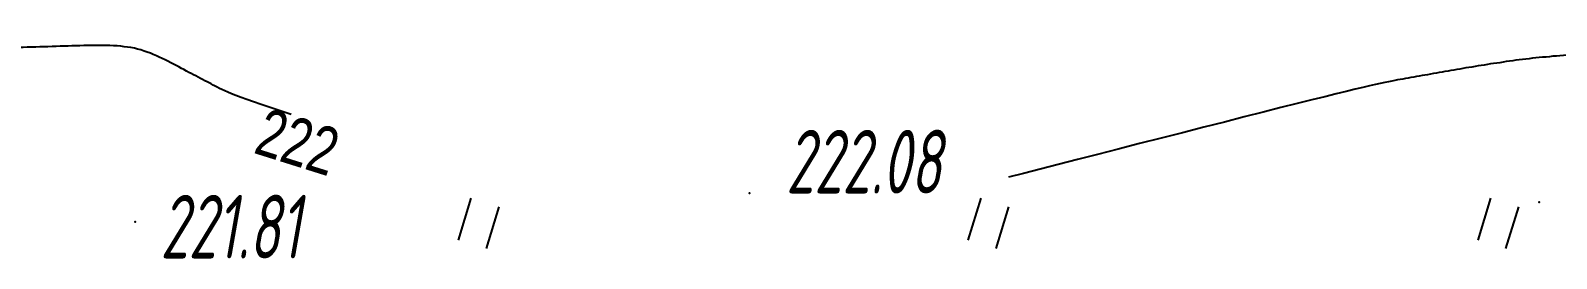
# Model space of a CAD drawing. Header units: millimetres. Extents: x -1799 to 6962, y -1020 to 4121.
# Drawn here: x -197.2 to -113.3, y 3301.6 to 3314.2 of the extents above; entities that cross this region are included whole.
import ezdxf

# ---------------------------------------------------------------- set-up
doc = ezdxf.new("R2010")
doc.units = ezdxf.units.MM
doc.linetypes.add('CONTI', pattern=[0])
for name, color, linetype in [('GOR_BDEFAULT', 212, 'CONTI'), ('PI_OTDEFAULT', 172, 'CONTI'), ('PI_TTDEFAULT', 5, 'CONTI'), ('ZAPSKDEFAULT', 7, 'CONTI')]:
    doc.layers.add(name, color=color, linetype=linetype)
doc.styles.add('eskd', font='spds.shx', dxfattribs={"width": 1.2, "oblique": 15})
doc.styles.add('SHRFT', font='TXT', dxfattribs={"width": 3.5})

# ---------------------------------------------------------------- blocks, each defined once
blk = doc.blocks.new('BL_2011')
at = {"color": 0}
for p, q in [((0, 0), (0, 2.4)), ((1.6, 0), (1.6, 2.4))]:
    blk.add_line(p, q, dxfattribs=at)

msp = doc.modelspace()

# ---------------------------------------------------------------- linework, layer by layer
at = {"layer": 'GOR_BDEFAULT', "color": 212, "elevation": 222, "flags": 128}
for points in [[(22.57170037640935, 3308.129212735606), (16.63170037640703, 3306.909211734695), (16.18170037639538, 3306.859215734911), (15.79170037643962, 3306.809212735307), (15.42170037644428, 3306.789216734854), (15.07170037640935, 3306.76921173503), (14.72170037643264, 3306.749215735507), (9.401700376425651, 3307.949212734972), (8.31170037640004, 3308.20921473523), (7.111700376446606, 3308.489212735009), (5.821700376409353, 3308.799218735111), (4.441700376404697, 3309.129212735606), (2.991700376451263, 3309.479210735683), (1.501700376402368, 3309.829216734891), (-0.0282996235673636, 3310.199212734972), (-1.568299623604616, 3310.559212735307), (-3.118299623592975, 3310.919213734952), (-4.638299623553394, 3311.26921173503), (-6.128299623602288, 3311.619217735169), (-7.568299623604616, 3311.939217735467), (-8.93829962359996, 3312.249215735507), (-10.21829962356969, 3312.529213735287), (-11.40829962357202, 3312.789216734854), (-12.47829962357901, 3313.009217735765), (-13.43829962359996, 3313.199212734972), (-14.28829962357668, 3313.369217735169), (-15.0582996235953, 3313.499215735507), (-15.72829962357901, 3313.619217735169), (-16.32829962355572, 3313.70921473523), (-16.85829962358366, 3313.779213735287), (-17.31829962360462, 3313.829216734891), (-17.72829962357901, 3313.869217735169), (-18.07829962355572, 3313.889214735863), (-18.39829962356271, 3313.909211734695), (-18.68829962359996, 3313.909211734695), (-18.95829962356038, 3313.909211734695), (-19.20829962356038, 3313.899216735189), (-19.44829962355107, 3313.889214735863), (-19.67829962359065, 3313.879212735606), (-19.91829962358133, 3313.869217735169), (-20.15829962357202, 3313.859215734911), (-20.39829962356271, 3313.849213735585), (-20.62829962360229, 3313.839211735328), (-20.86829962359297, 3313.829216734891), (-21.09829962357435, 3313.819214735565), (-21.33829962356504, 3313.809212735307), (-21.56829962360462, 3313.799218735111), (-21.8082996235953, 3313.789216734854), (-22.03829962357668, 3313.779213735287), (-22.26829962355805, 3313.76921173503), (-22.49829962359763, 3313.759217735765), (-22.73829962358832, 3313.749215735507), (-22.96829962356969, 3313.739212735009), (-23.19829962355107, 3313.729210735683), (-23.42829962359065, 3313.719216735487), (-23.65829962357202, 3313.70921473523), (-23.88829962355339, 3313.699212734972), (-24.11829962359297, 3313.689217735467), (-24.33829962356504, 3313.679215735209), (-24.56829962360462, 3313.669213734952), (-24.79829962358599, 3313.669213734952), (-25.02829962356736, 3313.659211734695), (-25.25829962354874, 3313.649216735189), (-25.47829962357901, 3313.649216735189), (-25.70829962356038, 3313.639214735863), (-25.93829962359996, 3313.639214735863), (-26.16829962358133, 3313.639214735863), (-26.38829962355339, 3313.639214735863), (-26.61829962359297, 3313.639214735863), (-26.84829962357435, 3313.649216735189), (-27.07829962355572, 3313.649216735189), (-27.29829962358599, 3313.659211734695), (-27.52829962356736, 3313.669213734952), (-27.75829962354874, 3313.679215735209), (-27.98829962358832, 3313.689217735467), (-28.21829962356969, 3313.699212734972), (-28.44829962355107, 3313.70921473523), (-28.67829962359065, 3313.719216735487), (-28.90829962357202, 3313.729210735683), (-29.13829962355339, 3313.739212735009), (-29.37829962360229, 3313.759217735765), (-29.60829962358366, 3313.76921173503), (-29.83829962356504, 3313.779213735287), (-30.07829962355572, 3313.799218735111), (-30.31829962360462, 3313.809212735307), (-30.54829962358599, 3313.819214735565), (-30.78829962357668, 3313.829216734891), (-31.02829962356736, 3313.849213735585), (-31.26829962355805, 3313.859215734911), (-31.50829962354874, 3313.869217735169), (-31.74829962359763, 3313.879212735606), (-31.98829962358832, 3313.889214735863), (-32.23829962358832, 3313.909211734695), (-32.47829962357901, 3313.919213734952), (-32.72829962357901, 3313.929215735209), (-32.96829962356969, 3313.939217735467), (-33.21829962356969, 3313.949212734972), (-33.46829962356969, 3313.95921473523), (-33.71829962356969, 3313.969216735487), (-33.96829962356969, 3313.979210735683), (-34.21829962356969, 3313.989212735009), (-34.46829962356969, 3313.999215735507), (-34.71829962356969, 3314.009217735765), (-34.97829962357901, 3314.01921173503), (-35.22829962357901, 3314.039216734854), (-35.48829962358832, 3314.049218735111), (-35.74829962359763, 3314.059212735307), (-35.99829962359763, 3314.069214735565), (-36.25829962354874, 3314.079216734891), (-36.51829962355805, 3314.089211735328), (-36.77829962356736, 3314.099213735585), (-37.04829962358599, 3314.099213735585), (-37.3082996235953, 3314.109215734911), (-37.56829962360462, 3314.119217735169), (-37.83829962356504, 3314.129212735606), (-38.11829962359297, 3314.139214735863), (-38.41829962358133, 3314.149216735189), (-38.72829962357901, 3314.149216735189), (-39.0582996235953, 3314.159211734695), (-39.41829962358133, 3314.159211734695), (-39.8082996235953, 3314.159211734695), (-40.22829962357901, 3314.149216735189), (-40.68829962359996, 3314.139214735863), (-41.19829962355107, 3314.129212735606), (-41.74829962359763, 3314.109215734911), (-42.34829962357435, 3314.079216734891), (-43.00829962354874, 3314.049218735111), (-43.72829962357901, 3314.01921173503), (-44.49829962359763, 3313.979210735683), (-45.33829962356504, 3313.929215735209), (-46.21829962356969, 3313.879212735606), (-47.12829962360229, 3313.819214735565), (-48.07829962355572, 3313.759217735765), (-49.03829962357668, 3313.699212734972), (-50.00829962354874, 3313.639214735863), (-50.98829962358832, 3313.579216734891), (-51.94829962355107, 3313.509217735765), (-52.89829962356271, 3313.449212734972), (-53.82829962355572, 3313.399216735189), (-54.70829962356038, 3313.339211735328), (-55.5582996235953, 3313.289216734854), (-56.34829962357435, 3313.249215735507), (-57.07829962355572, 3313.20921473523), (-57.74829962359763, 3313.169213734952), (-58.34829962357435, 3313.139214735863), (-58.87829962360229, 3313.119217735169), (-59.35829962358366, 3313.109215734911), (-59.78829962357668, 3313.099213735585), (-60.17829962359065, 3313.089211735328), (-60.51829962355805, 3313.089211735328), (-60.81829962360462, 3313.089211735328), (-61.08829962356504, 3313.099213735585), (-61.33829962356504, 3313.099213735585), (-61.5582996235953, 3313.109215734911), (-61.75829962354874, 3313.129212735606), (-61.95829962356038, 3313.139214735863), (-62.13829962355339, 3313.159211734695), (-62.31829962360462, 3313.169213734952), (-62.49829962359763, 3313.189217735467), (-62.67829962359065, 3313.199212734972), (-62.85829962358366, 3313.219216735487), (-63.03829962357668, 3313.239212735009), (-63.21829962356969, 3313.259217735765), (-63.40829962357202, 3313.26921173503), (-63.58829962356504, 3313.289216734854), (-63.77829962356736, 3313.309212735307), (-63.96829962356969, 3313.329216734891), (-64.15829962357202, 3313.349213735585), (-64.34829962357435, 3313.369217735169), (-64.53829962357668, 3313.389214735863), (-64.728299623579, 3313.409211734695), (-64.92829962359065, 3313.429215735209), (-65.11829962359297, 3313.449212734972), (-65.31829962360462, 3313.469216735487), (-65.51829962355805, 3313.489212735009), (-65.71829962356969, 3313.51921173503), (-65.91829962358133, 3313.539216734854), (-66.11829962359297, 3313.559212735307), (-66.32829962355572, 3313.579216734891), (-66.52829962356736, 3313.599213735585), (-66.73829962358832, 3313.619217735169), (-66.93829962359996, 3313.639214735863), (-67.1482996235627, 3313.649216735189), (-67.35829962358366, 3313.669213734952), (-67.56829962360462, 3313.679215735209), (-67.77829962356736, 3313.689217735467), (-67.98829962358832, 3313.689217735467), (-68.20829962356038, 3313.699212734972), (-68.41829962358133, 3313.699212734972), (-68.6382996235534, 3313.699212734972), (-68.84829962357435, 3313.689217735467), (-69.06829962360462, 3313.689217735467), (-69.28829962357668, 3313.679215735209), (-69.50829962354874, 3313.669213734952), (-69.728299623579, 3313.659211734695), (-69.94829962355107, 3313.639214735863), (-70.16829962358133, 3313.629212735606), (-70.3882996235534, 3313.609215734911), (-70.60829962358366, 3313.599213735585), (-70.82829962355572, 3313.579216734891), (-71.04829962358599, 3313.559212735307), (-71.26829962355805, 3313.549218735111), (-71.49829962359763, 3313.529213735287), (-71.71829962356969, 3313.509217735765), (-71.93829962359996, 3313.499215735507), (-72.15829962357202, 3313.479210735683), (-72.37829962360229, 3313.469216735487), (-72.60829962358366, 3313.449212734972), (-72.82829962355572, 3313.439217735467), (-73.04829962358599, 3313.419213734952), (-73.26829962355805, 3313.409211734695), (-73.48829962358832, 3313.389214735863), (-73.70829962356038, 3313.379212735606), (-73.92829962359065, 3313.369217735169), (-74.1482996235627, 3313.349213735585), (-74.36829962359297, 3313.339211735328), (-74.58829962356504, 3313.329216734891), (-74.8082996235953, 3313.309212735307), (-75.02829962356736, 3313.299218735111), (-75.25829962354874, 3313.289216734854), (-75.48829962358832, 3313.279213735287), (-75.73829962358832, 3313.26921173503), (-76.01829962355805, 3313.249215735507), (-76.32829962355572, 3313.239212735009), (-76.65829962357202, 3313.229210735683), (-77.03829962357668, 3313.219216735487), (-77.46829962356969, 3313.219216735487), (-77.94829962355107, 3313.20921473523), (-78.478299623579, 3313.199212734972), (-79.07829962355572, 3313.199212734972), (-79.74829962359763, 3313.189217735467), (-80.48829962358832, 3313.189217735467), (-81.31829962360462, 3313.189217735467), (-82.228299623579, 3313.189217735467), (-83.20829962356038, 3313.199212734972), (-84.25829962354874, 3313.199212734972), (-85.36829962359297, 3313.199212734972), (-86.50829962354874, 3313.20921473523), (-87.67829962359065, 3313.219216735487), (-88.87829962360229, 3313.219216735487), (-90.07829962355572, 3313.229210735683), (-91.26829962355805, 3313.229210735683), (-92.44829962355107, 3313.239212735009), (-93.59829962357435, 3313.249215735507), (-94.71829962356969, 3313.249215735507), (-95.77829962356736, 3313.259217735765), (-96.78829962357668, 3313.259217735765), (-97.71829962356969, 3313.259217735765), (-98.56829962360462, 3313.259217735765), (-99.33829962356504, 3313.259217735765), (-100.0282996235674, 3313.259217735765), (-100.658299623572, 3313.259217735765), (-101.228299623579, 3313.249215735507), (-101.7382996235883, 3313.249215735507), (-102.1982996235511, 3313.239212735009), (-102.618299623593, 3313.239212735009), (-102.9882996235883, 3313.229210735683), (-103.338299623565, 3313.219216735487), (-103.6482996235627, 3313.20921473523), (-103.9382996236, 3313.199212734972), (-104.2082996235604, 3313.189217735467), (-104.4582996235604, 3313.179215735209), (-104.7182996235697, 3313.179215735209), (-104.9582996235604, 3313.169213734952), (-105.2082996235604, 3313.159211734695), (-105.4582996235604, 3313.149216735189), (-105.6982996235511, 3313.139214735863), (-105.9482996235511, 3313.129212735606), (-106.1882996236, 3313.119217735169), (-106.4282996235906, 3313.109215734911), (-106.6682996235813, 3313.099213735585), (-106.908299623572, 3313.089211735328), (-107.1382996235534, 3313.079216734891), (-107.3782996236023, 3313.069214735565), (-107.6082996235837, 3313.069214735565), (-107.8482996235743, 3313.059212735307), (-108.0782996235557, 3313.049218735111), (-108.3082996235953, 3313.039216734854), (-108.5282996235674, 3313.029213735287), (-108.7582996235487, 3313.01921173503), (-108.978299623579, 3313.009217735765), (-109.2082996235604, 3312.999215735507), (-109.4282996235906, 3312.989212735009), (-109.6482996235627, 3312.979210735683), (-109.868299623593, 3312.95921473523), (-110.088299623565, 3312.949212734972), (-110.298299623586, 3312.939217735467), (-110.5182996235581, 3312.929215735209), (-110.728299623579, 3312.919213734952), (-110.9382996236, 3312.909211734695), (-111.1482996235627, 3312.899216735189), (-111.3582996235837, 3312.889214735863), (-111.5582996235953, 3312.869217735169), (-111.7682996235581, 3312.859215734911), (-111.9682996235697, 3312.849213735585), (-112.1682996235813, 3312.839211735328), (-112.368299623593, 3312.819214735565), (-112.5682996236046, 3312.809212735307), (-112.7682996235581, 3312.799218735111), (-112.9582996235604, 3312.779213735287), (-113.158299623572, 3312.76921173503), (-113.3482996235743, 3312.749215735507), (-113.5382996235767, 3312.739212735009), (-113.728299623579, 3312.719216735487), (-113.9182996235813, 3312.699212734972), (-114.1082996235837, 3312.689217735467), (-114.2882996235767, 3312.669213734952), (-114.478299623579, 3312.649216735189), (-114.658299623572, 3312.629212735606), (-114.8482996235743, 3312.609215734911), (-115.0282996235674, 3312.589211735328), (-115.2082996235604, 3312.569214735565), (-115.3882996235534, 3312.539216734854), (-115.5682996236046, 3312.51921173503), (-115.7482996235976, 3312.499215735507), (-115.9182996235813, 3312.469216735487), (-116.0982996235743, 3312.449212734972), (-116.2782996235674, 3312.419213734952), (-116.4482996235511, 3312.389214735863), (-116.618299623593, 3312.369217735169), (-116.798299623586, 3312.339211735328), (-116.9682996235697, 3312.319214735565), (-117.1382996235534, 3312.289216734854), (-117.3082996235953, 3312.259217735765), (-117.478299623579, 3312.229210735683), (-117.6482996235627, 3312.20921473523), (-117.8182996236046, 3312.179215735209), (-117.9882996235883, 3312.149216735189), (-118.1482996235627, 3312.119217735169), (-118.3182996236046, 3312.099213735585), (-118.4882996235883, 3312.069214735565), (-118.6482996235627, 3312.039216734854), (-118.8182996236046, 3312.009217735765), (-118.978299623579, 3311.979210735683), (-119.1382996235534, 3311.95921473523), (-119.298299623586, 3311.929215735209), (-119.4682996235697, 3311.899216735189), (-119.6282996236023, 3311.869217735169), (-119.7882996235767, 3311.849213735585), (-119.9382996236, 3311.819214735565), (-120.0982996235743, 3311.789216734854), (-120.2582996235487, 3311.759217735765), (-120.4182996235813, 3311.729210735683), (-120.5682996236046, 3311.70921473523), (-120.728299623579, 3311.679215735209), (-120.8782996236023, 3311.649216735189), (-121.0282996235674, 3311.629212735606), (-121.1782996235906, 3311.599213735585), (-121.338299623565, 3311.569214735565), (-121.4882996235883, 3311.539216734854), (-121.6282996236023, 3311.51921173503), (-121.7782996235674, 3311.489212735009), (-121.9282996235906, 3311.45921473523), (-122.0782996235557, 3311.439217735467), (-122.228299623579, 3311.409211734695), (-122.3882996235534, 3311.379212735606), (-122.5782996235557, 3311.339211735328), (-122.7782996235674, 3311.299218735111), (-123.0182996235581, 3311.249215735507), (-123.2882996235767, 3311.189217735467), (-123.6082996235837, 3311.109215734911), (-123.978299623579, 3311.029213735287), (-124.3982996235627, 3310.929215735209), (-124.8882996235534, 3310.809212735307), (-125.4382996236, 3310.669213734952), (-126.0682996236046, 3310.51921173503), (-126.7882996235767, 3310.339211735328), (-127.5782996235557, 3310.139214735863), (-128.478299623579, 3309.919213734952), (-129.4482996235511, 3309.669213734952), (-130.4882996235883, 3309.409211734695), (-131.5782996235557, 3309.129212735606), (-132.7082996235604, 3308.839211735328), (-133.8782996236023, 3308.539216734854), (-135.0582996235953, 3308.239212735009), (-136.2382996235883, 3307.939217735467), (-137.408299623572, 3307.639214735863), (-138.548299623586, 3307.349213735585), (-139.658299623572, 3307.059212735307), (-140.7182996235697, 3306.789216734854), (-141.7082996235604, 3306.539216734854), (-142.618299623593, 3306.299218735111), (-143.4482996235511, 3306.089211735328)], [(-182.838299623565, 3309.539216734854), (-183.4482996235511, 3309.739212735009), (-183.9882996235883, 3309.919213734952), (-184.478299623579, 3310.089211735328), (-184.8982996235627, 3310.229210735683), (-185.2682996235581, 3310.369217735169), (-185.588299623565, 3310.479210735683), (-185.868299623593, 3310.589211735328), (-186.1082996235837, 3310.679215735209), (-186.3082996235953, 3310.76921173503), (-186.4882996235883, 3310.839211735328), (-186.6382996235534, 3310.909211734695), (-186.7782996235674, 3310.979210735683), (-186.8982996235627, 3311.039216734854), (-187.0082996235487, 3311.099213735585), (-187.118299623593, 3311.159211734695), (-187.2382996235883, 3311.219216735487), (-187.3482996235743, 3311.279213735287), (-187.4582996235604, 3311.339211735328), (-187.5782996235557, 3311.399216735189), (-187.6982996235511, 3311.45921473523), (-187.8182996236046, 3311.529213735287), (-187.9382996236, 3311.589211735328), (-188.0682996236046, 3311.659211734695), (-188.1982996235511, 3311.719216735487), (-188.3282996235557, 3311.789216734854), (-188.4582996235604, 3311.859215734911), (-188.588299623565, 3311.929215735209), (-188.728299623579, 3312.009217735765), (-188.868299623593, 3312.079216734891), (-189.0082996235487, 3312.159211734695), (-189.158299623572, 3312.229210735683), (-189.298299623586, 3312.309212735307), (-189.4482996235511, 3312.389214735863), (-189.6082996235837, 3312.469216735487), (-189.7582996235487, 3312.549218735111), (-189.9182996235813, 3312.619217735169), (-190.0782996235557, 3312.699212734972), (-190.2382996235883, 3312.76921173503), (-190.408299623572, 3312.839211735328), (-190.5682996236046, 3312.909211734695), (-190.7382996235883, 3312.969216735487), (-190.9182996235813, 3313.029213735287), (-191.088299623565, 3313.089211735328), (-191.2682996235581, 3313.129212735606), (-191.4482996235511, 3313.179215735209), (-191.6382996235534, 3313.219216735487), (-191.8182996236046, 3313.249215735507), (-192.0082996235487, 3313.26921173503), (-192.1982996235511, 3313.289216734854), (-192.3982996235627, 3313.309212735307), (-192.588299623565, 3313.319214735565), (-192.7882996235767, 3313.329216734891), (-192.9882996235883, 3313.339211735328), (-193.1882996236, 3313.339211735328), (-193.3982996235627, 3313.339211735328), (-193.5982996235743, 3313.339211735328), (-193.8082996235953, 3313.339211735328), (-194.0182996235581, 3313.329216734891), (-194.228299623579, 3313.329216734891), (-194.4482996235511, 3313.319214735565), (-194.658299623572, 3313.309212735307), (-194.8782996236023, 3313.309212735307), (-195.088299623565, 3313.299218735111), (-195.3082996235953, 3313.299218735111), (-195.5282996235674, 3313.289216734854), (-195.7482996235976, 3313.279213735287), (-195.9682996235697, 3313.279213735287), (-196.1982996235511, 3313.26921173503), (-196.4182996235813, 3313.259217735765), (-196.6482996235627, 3313.259217735765), (-196.868299623593, 3313.249215735507), (-197.0982996235743, 3313.249215735507), (-197.3282996235557, 3313.239212735009), (-197.548299623586, 3313.229210735683), (-197.7782996235674, 3313.229210735683), (-198.0082996235487, 3313.219216735487), (-198.2382996235883, 3313.20921473523), (-198.4682996235697, 3313.199212734972), (-198.6982996235511, 3313.199212734972), (-198.9282996235906, 3313.189217735467), (-199.158299623572, 3313.179215735209), (-199.3982996235627, 3313.169213734952), (-199.6282996236023, 3313.169213734952), (-199.8582996235837, 3313.159211734695), (-200.088299623565, 3313.149216735189), (-200.3282996235557, 3313.149216735189), (-200.5582996235953, 3313.139214735863), (-200.798299623586, 3313.129212735606), (-201.0282996235674, 3313.119217735169), (-201.2582996235487, 3313.119217735169), (-201.4982996235976, 3313.109215734911), (-201.7382996235883, 3313.099213735585), (-201.978299623579, 3313.089211735328), (-202.2182996235697, 3313.059212735307), (-202.478299623579, 3313.029213735287), (-202.7382996235883, 3312.989212735009), (-203.0182996235581, 3312.929215735209), (-203.3082996235953, 3312.859215734911), (-203.618299623593, 3312.759217735765), (-203.9382996236, 3312.639214735863), (-204.2782996235674, 3312.499215735507), (-204.6382996235534, 3312.329216734891), (-205.0282996235674, 3312.129212735606), (-205.4382996236, 3311.899216735189), (-205.8782996236023, 3311.629212735606), (-206.3482996235743, 3311.329216734891), (-206.838299623565, 3310.999215735507), (-207.3482996235743, 3310.639214735863), (-207.868299623593, 3310.249215735507), (-208.408299623572, 3309.849213735585), (-208.9482996235511, 3309.439217735467), (-209.478299623579, 3309.01921173503), (-210.0182996235581, 3308.599213735585), (-210.5382996235767, 3308.179215735209), (-211.0382996235767, 3307.759217735765), (-211.5282996235674, 3307.369217735169), (-211.9882996235883, 3306.979210735683), (-212.4182996235813, 3306.619217735169), (-212.8182996236046, 3306.289216734854), (-213.1782996235906, 3305.989212735009)]]:
    msp.add_lwpolyline(points, dxfattribs=at)
at = {"layer": 'PI_TTDEFAULT', "color": 5}
for p in [(-157.658299623572, 3305.20921473523, 222.078), (-114.298299623586, 3304.729210735683, 221.747), (-191.408299623572, 3303.639214735863, 221.81)]:
    msp.add_point(p, dxfattribs=at)

# ---------------------------------------------------------------- block references
at = {"layer": 'ZAPSKDEFAULT', "color": 7, "rotation": 342.9999999999999}
for p in [(-173.6482996235627, 3302.639214735863), (-145.6482996235627, 3302.639214735863), (-117.6482996235627, 3302.639214735863)]:
    msp.add_blockref('BL_2011', p, dxfattribs=at)

# ---------------------------------------------------------------- texts
at = {"layer": 'GOR_BDEFAULT', "color": 212, "style": 'SHRFT', "width": 0.75}
msp.add_text('222', height=2.625, rotation=342.579584, dxfattribs=at).set_placement((-184.9682496235964, 3307.447274735582, 222))
at = {"layer": 'PI_OTDEFAULT', "color": 172, "style": 'eskd', "oblique": 10, "width": 0.8}
for s, p in [('222.08', (-155.658299623572, 3305.199212734972)), ('221.81', (-190.023708623592, 3301.626303735574))]:
    msp.add_text(s, height=3.5, dxfattribs=at).set_placement(p)

doc.saveas('drawing.dxf')
